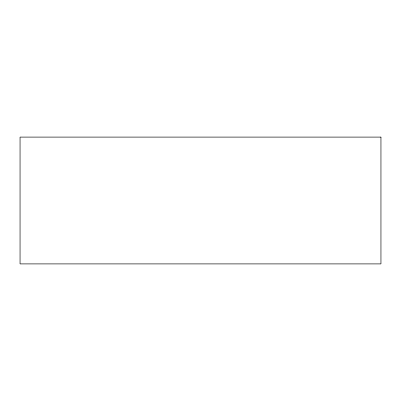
<?xml version="1.0" encoding="UTF-8"?>
<svg xmlns="http://www.w3.org/2000/svg" width="401" height="401" viewBox="0 0 401 401"><rect width="100%" height="100%" fill="white"/><g stroke="black" fill="none" stroke-linecap="round" stroke-linejoin="round"><path stroke-width="0.6" d="M380.95 137.097L20.05 137.097L20.05 263.903L380.95 263.903L380.95 137.097"/></g></svg>
